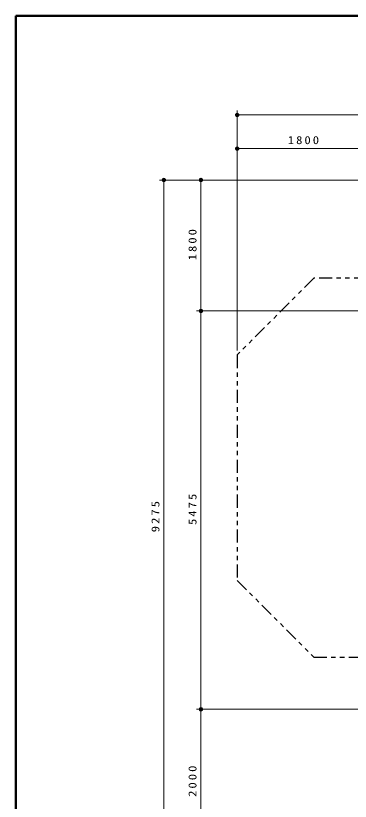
# Model space of a CAD drawing. Units: millimetres on the paper, scale 1:60. Extents: x -385 to 0, y -599 to 267.
# Drawn here: x -385 to -308.3, y 87.1 to 267 of the extents above; entities that cross this region are included whole.
import ezdxf

# ---------------------------------------------------------------- set-up
doc = ezdxf.new("R2010")
doc.units = ezdxf.units.MM
doc.linetypes.add('USER3', pattern=[8, 3, -1, 1, -1, 1, -1])
doc.layers.add('LY_1', color=7, linetype='Continuous', lineweight=25)
doc.styles.add('ＭＳ ゴシック', font='')
doc.styles.get('ＭＳ ゴシック').set_extended_font_data('MS Gothic')

# ---------------------------------------------------------------- blocks, each defined once
blk = doc.blocks.new('filled_dot')
at = {"color": 0, "linetype": 'Continuous', "lineweight": -2, "const_width": 1.25}
blk.add_lwpolyline([(-0.625, 0, 1), (0.625, 0, 1)], format="xyb", close=True, dxfattribs=at)

msp = doc.modelspace()

# ---------------------------------------------------------------- linework, layer by layer
at = {"layer": 'LY_1', "lineweight": 50}
for p, q in [((-385, 267), (-385, 0)), ((0, 267), (-385, 267))]:
    msp.add_line(p, q, dxfattribs=at)
at = {"layer": 'LY_1', "lineweight": 13}
for p, q in [((-334.21, 190.298), (-334.21, 245.265)), ((-334.21, 244.265), (-183.367, 244.265)), ((-334.21, 236.557), (-304.212, 236.557)), ((-250.932, 229.366), (-352.019, 229.366)), ((-351.019, 74.786), (-351.019, 229.366)), ((-250.932, 229.366), (-343.517, 229.366)), ((-342.517, 199.366), (-342.517, 229.366)), ((-228.576, 199.366), (-343.517, 199.366)), ((-228.576, 199.366), (-343.517, 199.366)), ((-342.517, 108.119), (-342.517, 199.366)), ((-246.436, 108.119), (-343.517, 108.119)), ((-246.436, 108.119), (-343.517, 108.119)), ((-342.517, 74.786), (-342.517, 108.119))]:
    msp.add_line(p, q, dxfattribs=at)
at = {"layer": 'LY_1', "linetype": 'USER3'}
msp.add_lwpolyline([(-183.367, 145.111), (-183.367, 207.513), (-205.219, 229.366), (-249.932, 229.366), (-272.426, 206.872), (-316.637, 206.872), (-334.21, 189.298), (-334.21, 137.643), (-316.637, 120.069), (-294.296, 120.069), (-275.662, 101.435), (-275.662, 92.359), (-258.089, 74.786), (-217.063, 74.786), (-199.489, 92.359), (-199.489, 128.988)], close=True, dxfattribs=at)

# ---------------------------------------------------------------- block references
at = {"layer": 'LY_1', "lineweight": 13, "xscale": 0.4, "yscale": 0.4}
for p in [(-334.21, 244.265), (-334.21, 236.557)]:
    msp.add_blockref('filled_dot', p, dxfattribs=at)
for p, rotation in [((-351.019, 229.366), 270), ((-342.517, 229.366), 270), ((-342.517, 199.366), 270), ((-342.517, 199.366), 90), ((-342.517, 108.119), 270), ((-342.517, 108.119), 90)]:
    msp.add_blockref('filled_dot', p, dxfattribs=dict(at, rotation=rotation))

# ---------------------------------------------------------------- texts
at = {"layer": 'LY_1', "insert": (-318.79, 237.557), "char_height": 1.833, "attachment_point": 8, "style": 'ＭＳ ゴシック'}
msp.add_mtext('\\T1.33;\\W1.15;1800', dxfattribs=at)
at = {"layer": 'LY_1', "char_height": 1.833, "attachment_point": 8, "rotation": 90, "style": 'ＭＳ ゴシック'}
for s, insert in [('\\T1.33;\\W1.15;1800', (-343.517, 214.787)), ('\\T1.33;\\W1.15;5475', (-343.517, 154.159)), ('\\T1.33;\\W1.15;9275', (-352.019, 152.492)), ('\\T1.33;\\W1.15;2000', (-343.517, 91.876))]:
    msp.add_mtext(s, dxfattribs=dict(at, insert=insert))

doc.saveas('drawing.dxf')
